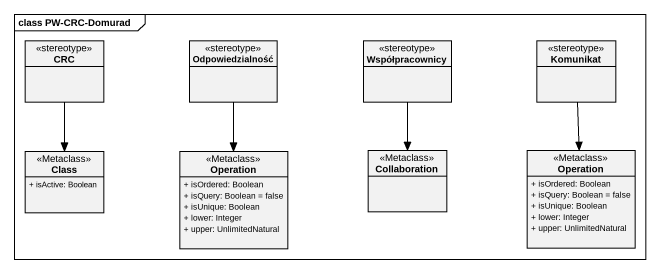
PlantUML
@startuml
mainframe class PW-CRC-Domurad
hide circle
hide empty members
skinparam classAttributeIconSize 0
class CRC <<stereotype>>
class Odpowiedzialność <<stereotype>>
class Współpracownicy <<stereotype>>
class Komunikat <<stereotype>>
class "Class" as Class_ <<Metaclass>> {
  + isActive: Boolean
}
class Operation <<Metaclass>> {
  + isOrdered: Boolean
  + isQuery: Boolean = false
  + isUnique: Boolean
  + lower: Integer
  + upper: UnlimitedNatural
}
class Collaboration <<Metaclass>>
class "Operation" as Operation_2 <<Metaclass>> {
  + isOrdered: Boolean
  + isQuery: Boolean = false
  + isUnique: Boolean
  + lower: Integer
  + upper: UnlimitedNatural
}
CRC --> Class_
Odpowiedzialność --> Operation
Współpracownicy --> Collaboration
Komunikat --> Operation_2
@enduml
